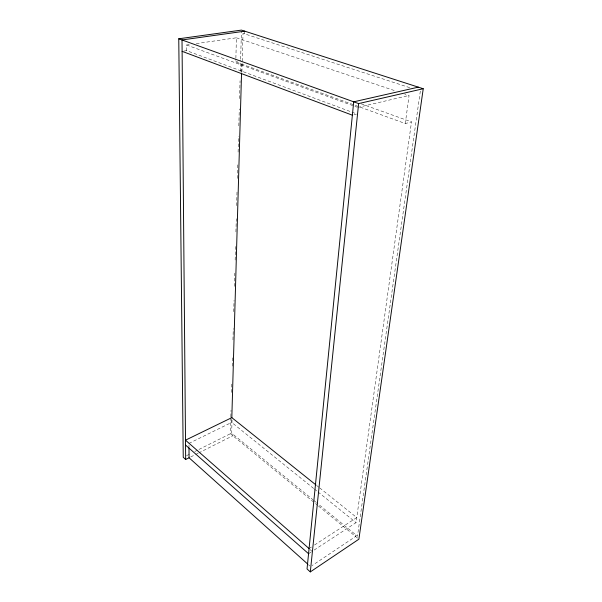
<?xml version="1.0" encoding="UTF-8"?>
<svg xmlns="http://www.w3.org/2000/svg" width="602" height="602" viewBox="0 0 602 602"><rect width="100%" height="100%" fill="white"/><g stroke="black" fill="none" stroke-linecap="round" stroke-linejoin="round"><path stroke-width="0.45" stroke-dasharray="3.01 2.26" d="M309.992 549.551L312.107 551.402L356.06 522.634L411.497 121.913L405.289 123.545L235.796 61.938L235.864 59.154M235.886 58.221L236.39 37.791L195.823 43.675M317.826 505.492L230.385 433.703L230.822 417.743M230.844 416.81L231.025 410.233M231.514 392.406L231.77 383.015M232.237 366.121L232.515 355.797M232.959 339.844L233.267 328.579M233.726 311.685L234.035 300.421M234.419 286.341L234.78 273.203M235.141 260.056L235.525 245.977M235.916 231.898L236.277 218.759M236.631 205.621L237.045 190.601M237.384 178.403L237.79 163.383M238.099 152.118L238.535 136.165M238.821 125.841L239.28 108.939M239.566 98.615L240.055 80.788M240.311 71.397L240.619 60.132M240.649 59.199L241.417 31.041M313.627 488.44L231.695 422.408L231.808 418.428M241.568 72.187L241.838 62.804M232.033 420.023L231.665 433.169L312.912 499.713M241.936 71.826L243.027 33.351L409.849 87.704M232.906 434.185L232.861 435.735L198.976 452.794M244.69 33.893L244.743 32.079M405.289 123.545L409.067 95.44L404.619 93.957M355.82 534.854L355.594 536.495L312.092 565.564M420.324 91.12L357.468 536.201L316.547 502.685M308.563 553.727L311.678 551.688M309.857 548.046L311.422 547.03M314.545 544.998L356.76 517.569L319.504 487.763M190.714 456.956L194.845 454.871M195.665 454.457L198.148 453.208M186.552 455.639L189.856 453.983M194.822 451.5L198.126 449.844M198.953 449.431L230.385 433.703M188.908 443.418L231.695 422.408M353.946 114.809L356.301 114.245M357.769 107.427L409.067 95.44M235.796 61.938L237.534 61.652M183.926 51.065L186.643 50.658L357.084 114.056M186.643 50.658L186.605 45.007L191.218 44.337M236.39 37.791L395.717 90.985M361.147 103.807L411.497 121.913M186.605 45.007L356.881 107.111M316.577 485.423L318.767 487.176M314.364 489.027L317.284 491.382M318.022 491.977L356.06 522.634M313.634 500.307L315.817 502.091M318.556 506.086L357.573 538.113M308.45 564.729L309.842 565.978M188.983 445.187L188.99 446.985"/><path stroke-width="0.9" d="M231.823 417.713L241.545 73.128M310.316 571.9L358.619 103.589L423.236 88.735L358.89 539.196L310.316 571.9L307.043 568.943L353.705 101.821L418.33 87.155M423.236 88.735L241.447 30.1L178.764 38.791L183.241 457.294L185.672 459.484L189.058 457.783L188.998 447.88M244.773 31.176L182.015 39.958L185.672 459.484M178.764 38.791L358.619 103.589M182.113 51.336L352.373 115.185M315.847 484.843L231.83 417.637L185.506 440.175L309.074 548.557M185.551 445.066L308.563 553.727M189.058 457.783L307.75 564.104"/></g></svg>
